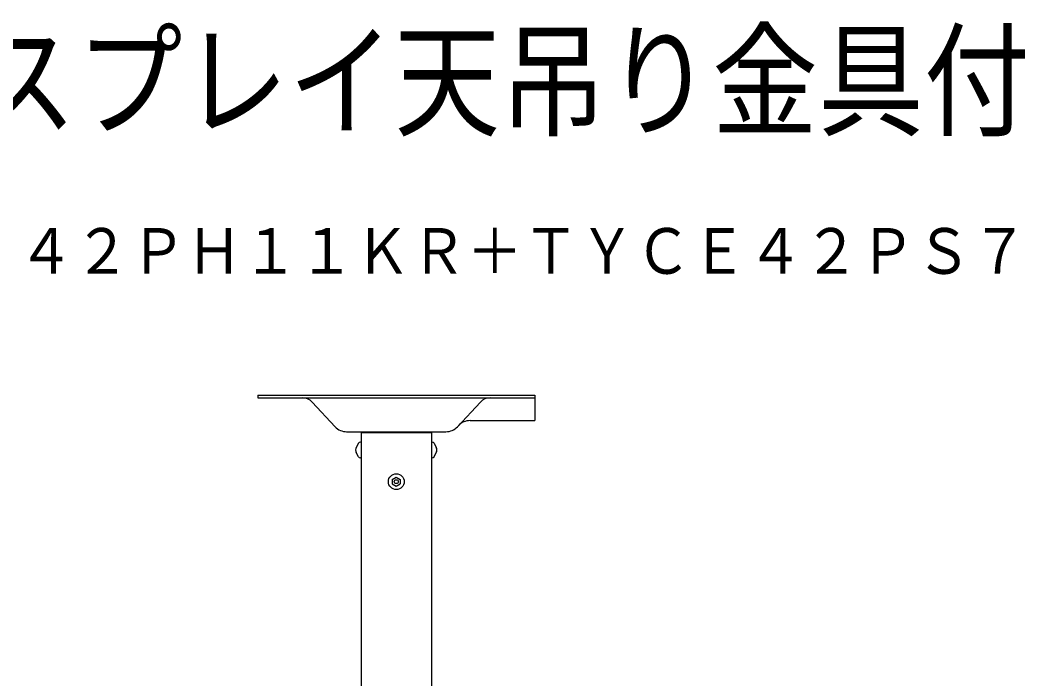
# Model space of a CAD drawing. Units: millimetres, scale not verified. Extents: x -63 to 63, y -57 to 57.
# Drawn here: x 20.12 to 62.44, y 29.66 to 57.39 of the extents above; entities that cross this region are included whole.
import ezdxf
from ezdxf.enums import TextEntityAlignment as Align

# ---------------------------------------------------------------- set-up
doc = ezdxf.new("R2010")
doc.units = ezdxf.units.MM
doc.header["$LTSCALE"] = 0.190236
for name, color, linetype in [('0-0_GAIKEI', 1, 'Continuous'), ('0-2_TOUROKU', 1, 'Continuous'), ('0-3_MOJI1', 2, 'Continuous')]:
    doc.layers.add(name, color=color, linetype=linetype)
doc.styles.add('ＭＳ ゴシック', font='')
doc.styles.get('ＭＳ ゴシック').set_extended_font_data('MS Gothic')

msp = doc.modelspace()

# ---------------------------------------------------------------- linework, layer by layer
at = {"layer": '0-0_GAIKEI', "color": 7}
for p, q in [((30.1316, 41.5953), (30.1316, 41.4886)), ((30.1316, 41.5953), (39.9008, 41.5953)), ((30.1316, 41.4886), (41.7993, 41.4886)), ((39.9219, 41.5953), (41.7993, 41.5953)), ((41.7993, 41.5953), (41.7993, 40.5285)), ((33.388, 40.2733), (32.4182, 41.311)), ((38.543, 40.2733), (39.5127, 41.311)), ((39.071, 40.5285), (41.7993, 40.5285)), ((33.8751, 40.0618), (38.0559, 40.0618)), ((34.4803, 40.0252), (34.4803, 20.4068)), ((34.4803, 40.0252), (37.4506, 40.0252)), ((34.582, 40.0618), (34.582, 40.0252)), ((37.3489, 40.0618), (37.3489, 40.0252)), ((37.4506, 40.0252), (37.4506, 20.4068))]:
    msp.add_line(p, q, dxfattribs=at)
at = {"layer": '0-0_GAIKEI'}
for p, q in [((34.3721, 39.5731), (34.2787, 39.4019)), ((34.4803, 39.6252), (34.4599, 39.6252)), ((37.4506, 39.6252), (37.471, 39.6252)), ((37.5588, 39.5731), (37.6522, 39.4019)), ((34.3721, 39.0105), (34.2787, 39.1817)), ((34.4803, 38.9584), (34.4599, 38.9584)), ((37.4506, 38.9584), (37.471, 38.9584)), ((37.5588, 39.0105), (37.6522, 39.1817)), ((35.7988, 38.0546), (35.9655, 38.1508)), ((35.9655, 38.1508), (36.1321, 38.0546)), ((36.1321, 38.0546), (36.1321, 37.8621))]:
    msp.add_line(p, q, dxfattribs=at)
msp.add_lwpolyline([(35.7988, 38.0546), (35.7988, 37.8621), (35.9655, 37.7659), (36.1321, 37.8621)], dxfattribs=at)
for radius in [0.3334, 0.0833]:
    msp.add_circle((35.9655, 37.9584), radius, dxfattribs=at)
at = {"layer": '0-0_GAIKEI', "color": 7}
for centre, radius, start, end in [((32.009, 40.9286), 0.5601, 43.0632, 90), ((39.9219, 40.9286), 0.5601, 90, 136.9368), ((33.8751, 40.7286), 0.6667, 223.0632, 270), ((38.0559, 40.7286), 0.6667, 270, 316.9368), ((39.071, 39.8618), 0.6667, 90, 136.9368)]:
    msp.add_arc(centre, radius, start, end, dxfattribs=at)
at = {"layer": '0-0_GAIKEI'}
for centre, radius, start, end in [((34.4803, 39.2918), 0.2297, 151.37136, 208.62864), ((34.4599, 39.5252), 0.1, 90, 151.37136), ((37.471, 39.5252), 0.1, 28.62864, 90), ((37.4506, 39.2918), 0.2297, 331.37136, 28.62864), ((34.4599, 39.0585), 0.1, 208.62864, 270), ((37.471, 39.0585), 0.1, 270, 331.37136)]:
    msp.add_arc(centre, radius, start, end, dxfattribs=at)

# ---------------------------------------------------------------- texts
at = {"layer": '0-2_TOUROKU', "style": 'ＭＳ ゴシック', "width": 0.9}
msp.add_text('ＴＨ４２ＰＨ１１ＫＲ＋ＴＹＣＥ４２ＰＳ７', height=1.925, dxfattribs=at).set_placement((15.3, 46.13), align=Align.BOTTOM_LEFT)
at = {"layer": '0-3_MOJI1', "style": 'ＭＳ ゴシック', "width": 0.85}
msp.add_text('ハイビジョンプラズマディスプレイ天吊り金具付', height=3.848, dxfattribs=at).set_placement((-35.5001, 51.7599), align=Align.BOTTOM_LEFT)

doc.saveas('drawing.dxf')
